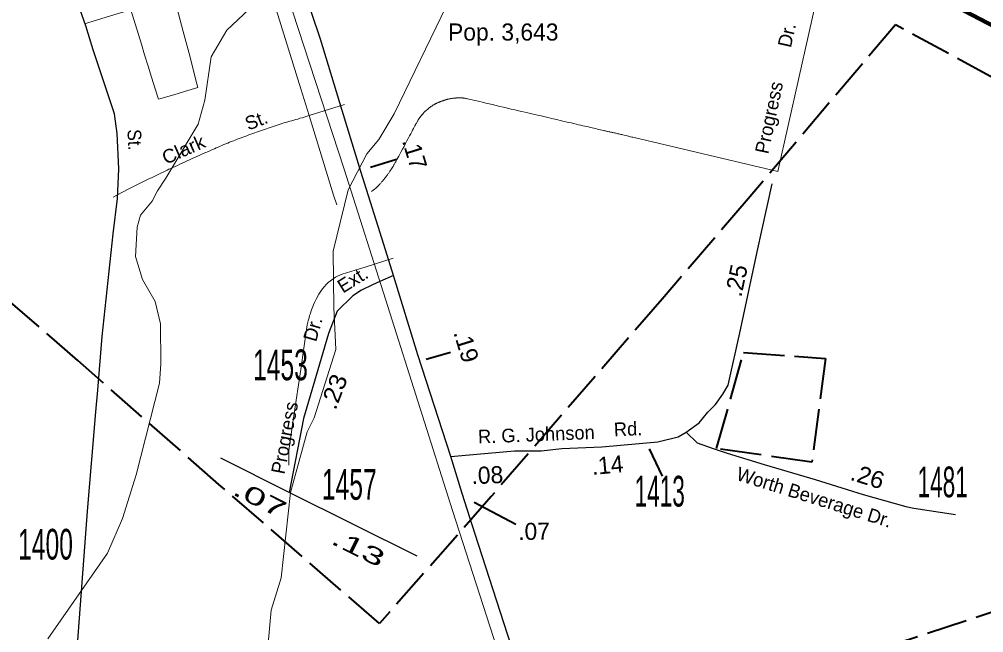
# Model space of a CAD drawing. Extents: x 676362 to 747233, y 58102 to 109454.
# Drawn here: x 707762 to 709174, y 87751 to 88650 of the extents above; entities that cross this region are included whole.
import ezdxf
from ezdxf.enums import TextEntityAlignment as Align

# ---------------------------------------------------------------- set-up
doc = ezdxf.new("R2010")
doc.units = 0
doc.header["$LTSCALE"] = 10
doc.linetypes.add('DASH_DOUBLE_DOT', pattern=[9.2, 5, -1.2, 0.3, -1.2, 0.3, -1.2])
doc.linetypes.add('LONG_DASHED', pattern=[7.5, 6, -1.5])
for name, color, linetype, lineweight in [('10', 7, 'Continuous', 13), ('11', 7, 'Continuous', 40), ('17', 7, 'Continuous', 40), ('28', 7, 'Continuous', 120), ('32', 7, 'Continuous', 25), ('35', 7, 'Continuous', 13), ('44', 7, 'Continuous', 13), ('48', 7, 'LONG_DASHED', 40), ('49', 7, 'LONG_DASHED', 40), ('59', 7, 'DASH_DOUBLE_DOT', 13), ('8', 7, 'Continuous', 25), ('9', 7, 'Continuous', 13)]:
    doc.layers.add(name, color=color, linetype=linetype, lineweight=lineweight)

msp = doc.modelspace()

# ---------------------------------------------------------------- linework, layer by layer
at = {"layer": '11'}
msp.add_line((708704.16, 87980.53), (708685.31, 88020.27), dxfattribs=at)
at = {"layer": '17'}
for p, q in [((708314.39, 88444.45), (708276.47, 88432.38)), ((708393.47, 88161.72), (708357.99, 88151.14)), ((708489.44, 87909.65), (708428.5, 87941.83))]:
    msp.add_line(p, q, dxfattribs=at)
at = {"layer": '28'}
msp.add_lwpolyline([(709234.88, 88615.54), (709135.48, 88667.58), (709082.56, 88695.47), (709014.44, 88729.56), (708946.61, 88763.48), (708909.18, 88785.11), (708820.6, 88827.8), (708696.92, 88895.05), (708577.64, 88953.52), (708513.32, 88989.77), (708463.61, 89010.24), (708431.14, 89028.22), (708407.79, 89044.4), (708381.9, 89061.07), (708362.17, 89084.29), (708339.53, 89107.28), (708326.65, 89131.68), (708304.04, 89202.2), (708277.05, 89284.75), (708253.15, 89362.52), (708220.62, 89459.66)], dxfattribs=at)
at = {"layer": '32'}
msp.add_line((708310.07, 88274.41), (708290.15, 88265.28), dxfattribs=at)
for points in [[(708310.07, 88274.41), (708296.16, 88319.63), (708262.3, 88426.52), (708235.13, 88515.86), (708203.06, 88620.41), (708164.11, 88737), (708141.44, 88816.62), (708120.63, 88884.71), (708094.86, 88966.7), (708068.49, 89048.68), (708044.54, 89138.05), (708020, 89218.34), (707996.4, 89288.24), (707967.14, 89383.16)], [(707845.17, 87700.3), (707861.88, 87929.03), (707874.38, 88074.77), (707877.06, 88106.46), (707883.69, 88185.18), (707899.93, 88335.26), (707906.17, 88387.13), (707908.14, 88430.42), (707905.79, 88482.14), (707901.82, 88511.39), (707891.14, 88543.57), (707870.49, 88604.97), (707859.78, 88640.25), (707837.79, 88702.79), (707811.99, 88785.39), (707785.64, 88864.36), (707760.43, 88947.58), (707735.38, 89026.61), (707708.31, 89108.55), (707680.67, 89197.28), (707653.42, 89282.24)], [(708738.57, 88044.56), (708757.63, 88058.65), (708770.51, 88074.16), (708781.81, 88085.47), (708792.58, 88100.45), (708800.39, 88113.65), (708818.47, 88194.89), (708842.93, 88309.1), (708864.86, 88408.5)], [(708290.15, 88265.28), (708279.51, 88260.4), (708263.25, 88252.95), (708250.46, 88244.68), (708227.86, 88222.25), (708215.14, 88189.13), (708204.31, 88152.58), (708178.61, 88064.58), (708157.64, 87956.27)], [(708394.21, 88009.06), (708345.9, 88157.97), (708310.07, 88274.41)], [(708394.21, 88009.06), (708410.25, 88010.54), (708487.26, 88017.43), (708526.64, 88017.43), (708556.68, 88020.68), (708615.45, 88023.52), (708697.04, 88030.83), (708727.08, 88037.73), (708738.57, 88044.56)], [(708738.57, 88044.56), (708754.87, 88029.3), (708778.33, 88020.72), (708798.65, 88014.03), (708852.74, 87997.27), (708927.64, 87975.2), (708997.75, 87953.26), (709060.43, 87935.74), (709072.26, 87933.6), (709133.23, 87924.31)], [(708345.05, 87863.18), (708157.64, 87956.27), (708057.51, 88006.64)], [(709189.8, 85484.08), (709152.85, 85595.84), (709077.24, 85844.3), (708983.48, 86144.46), (708893.65, 86431.27), (708805.63, 86707.65), (708722.56, 86972.62), (708631.94, 87264.29), (708544.52, 87540.7), (708535.26, 87569.35), (708429.98, 87895.37), (708410.69, 87955.09), (708394.21, 88009.06)]]:
    msp.add_lwpolyline(points, dxfattribs=at)
for centre, start, end in [((708799.26, 88013.54), 71.1654, 75.31593), ((708990.09, 87954.68), 251.9786, 254.83949)]:
    msp.add_arc(centre, 0.1, start, end, dxfattribs=at)
at = {"layer": '35'}
msp.add_line((708238.5, 88524.77), (708186.56, 88508.61), dxfattribs=at)
for points in [[(708872.94, 88426.77), (708872.94, 88426.84), (708948.44, 88764.34)], [(708119.69, 88725.44), (708138.62, 88664.08), (708174.44, 88547.88), (708186.56, 88508.61)], [(707988.62, 88683.84), (708002.31, 88631.96), (708010.81, 88599.69), (708022.25, 88555), (708023.69, 88549.56), (708004.19, 88544.02), (707988.56, 88539.2), (707969.31, 88533.5), (707965.88, 88532.49), (707961.38, 88547.58), (707956.06, 88564.72), (707951.06, 88580.88), (707945.81, 88597.82), (707941, 88613.3), (707925.56, 88663.43)], [(707925.56, 88663.43), (707900.44, 88656.08), (707857.56, 88643.23)], [(708410.94, 88534.43), (708410.19, 88534.48), (708409.44, 88534.52), (708408.69, 88534.54), (708407.88, 88534.55), (708407.19, 88534.56), (708405.81, 88534.56), (708405.12, 88534.55), (708404.5, 88534.54), (708403.88, 88534.51), (708403.25, 88534.48), (708402.56, 88534.45), (708401.94, 88534.41), (708401.25, 88534.34), (708400.56, 88534.29), (708399.88, 88534.23), (708399.19, 88534.16), (708398.5, 88534.07), (708397.75, 88533.98), (708397.06, 88533.89), (708396.31, 88533.79), (708395.56, 88533.67), (708394.81, 88533.54), (708393.94, 88533.41), (708393.19, 88533.27), (708392.44, 88533.12), (708391.69, 88532.97), (708390.94, 88532.8), (708390.12, 88532.64), (708389.44, 88532.47), (708388.75, 88532.3), (708388.06, 88532.12), (708387.5, 88531.95), (708386.88, 88531.77), (708385.62, 88531.39), (708384.5, 88531.02), (708383.88, 88530.82), (708383.31, 88530.62), (708382.69, 88530.42), (708382.06, 88530.21), (708381.44, 88529.99), (708380.88, 88529.77), (708380.25, 88529.55), (708379.62, 88529.3), (708378.94, 88529.05), (708378.31, 88528.8), (708377.75, 88528.53), (708376.38, 88527.95), (708375.75, 88527.66), (708374.38, 88527.05), (708373.69, 88526.73), (708373.06, 88526.42), (708372.38, 88526.1), (708371, 88525.43), (708370.44, 88525.1), (708369.75, 88524.76), (708369.12, 88524.41), (708368.5, 88524.06), (708367.88, 88523.71), (708367.31, 88523.35), (708366.75, 88522.99), (708366.12, 88522.62), (708365.62, 88522.24), (708365.06, 88521.85), (708364.56, 88521.46), (708364, 88521.05), (708363.5, 88520.63), (708362.94, 88520.2), (708362.44, 88519.77), (708361.88, 88519.34), (708361.31, 88518.91), (708360.81, 88518.47), (708360.25, 88518.03), (708359.81, 88517.6), (708358.31, 88516.29), (708357.81, 88515.84), (708357.31, 88515.38), (708356.75, 88514.91), (708356.31, 88514.42), (708355.75, 88513.91), (708355.31, 88513.39), (708354.81, 88512.87), (708354.31, 88512.34), (708353.81, 88511.82), (708353.31, 88511.31), (708352.94, 88510.83), (708352.5, 88510.38), (708352.19, 88509.95), (708351.81, 88509.55), (708351.5, 88509.16), (708351.19, 88508.78), (708350.88, 88508.41)], [(708872.94, 88426.77), (708662.44, 88476.36), (708660.81, 88476.79), (708659.12, 88477.2), (708657.44, 88477.63), (708655.88, 88478.05), (708654.19, 88478.45), (708652.56, 88478.87), (708650.88, 88479.26), (708647.75, 88480.01), (708646.19, 88480.37), (708644.62, 88480.72), (708643.19, 88481.06), (708641.75, 88481.39), (708640.31, 88481.7), (708638.94, 88482.01), (708637.62, 88482.3), (708636.38, 88482.6), (708635.06, 88482.88), (708633.81, 88483.14), (708632.69, 88483.41), (708631.5, 88483.66), (708630.31, 88483.91), (708629.19, 88484.17), (708628.12, 88484.41), (708627, 88484.66), (708625.81, 88484.92), (708624.69, 88485.19), (708623.5, 88485.46), (708622.12, 88485.77), (708620.62, 88486.1), (708619.06, 88486.47), (708617.31, 88486.87), (708615.38, 88487.31), (708613.31, 88487.8), (708611.06, 88488.32), (708608.69, 88488.88), (708606.25, 88489.45), (708603.69, 88490.04), (708601.06, 88490.65), (708598.5, 88491.26), (708595.81, 88491.88), (708593.12, 88492.5), (708590.31, 88493.14), (708587.44, 88493.81), (708584.44, 88494.52), (708581.25, 88495.25), (708577.88, 88496.02), (708574.31, 88496.84), (708570.5, 88497.73), (708566.56, 88498.66), (708562.44, 88499.6), (708558.38, 88500.53), (708554.44, 88501.46), (708550.62, 88502.34), (708547.06, 88503.16), (708543.81, 88503.9), (708541, 88504.55), (708538.56, 88505.12), (708536.38, 88505.63), (708534.31, 88506.11), (708532.44, 88506.56), (708530.44, 88507.02), (708528.38, 88507.5), (708526.19, 88508.02), (708523.62, 88508.6), (708520.88, 88509.25), (708517.88, 88509.96), (708514.5, 88510.74), (708510.88, 88511.59), (708506.88, 88512.52), (708502.62, 88513.52), (708498.06, 88514.59), (708493.06, 88515.74), (708488, 88516.95), (708482.56, 88518.21), (708477.06, 88519.51), (708471.5, 88520.81), (708466.06, 88522.11), (708460.56, 88523.39), (708455.25, 88524.64), (708450.12, 88525.84), (708445.25, 88526.98), (708440.56, 88528.06), (708436.31, 88529.07), (708432.38, 88529.99), (708428.75, 88530.82), (708425.56, 88531.56), (708422.81, 88532.2), (708420.56, 88532.72), (708418.62, 88533.15), (708417.12, 88533.49), (708415.81, 88533.75), (708414.75, 88533.95), (708413.94, 88534.1), (708413.19, 88534.21), (708412.38, 88534.3), (708411.62, 88534.38), (708410.94, 88534.43)], [(708186.56, 88508.61), (708176.31, 88505.42), (708173.25, 88504.62), (708170, 88503.53), (708167.12, 88502.73), (708161.25, 88501.12), (708158.44, 88500.3), (708155.5, 88499.47), (708152.62, 88498.62), (708149.81, 88497.75), (708146.94, 88496.86), (708144.12, 88495.95), (708141.19, 88495.03), (708138.31, 88494.09), (708135.44, 88493.16), (708132.56, 88492.21), (708129.69, 88491.26), (708126.81, 88490.3), (708124, 88489.33), (708121.06, 88488.36), (708118.25, 88487.38), (708115.44, 88486.38), (708112.62, 88485.37), (708109.75, 88484.34), (708106.94, 88483.3), (708104, 88482.27), (708101.19, 88481.22), (708098.38, 88480.17), (708095.5, 88479.12), (708092.69, 88478.07), (708086.94, 88475.96), (708084.12, 88474.89), (708081.31, 88473.81), (708078.5, 88472.74), (708075.75, 88471.64), (708072.94, 88470.54), (708070.12, 88469.41), (708067.38, 88468.29), (708064.56, 88467.15), (708061.75, 88465.99), (708059, 88464.84), (708056.19, 88463.66), (708053.44, 88462.49), (708050.62, 88461.3), (708047.88, 88460.11), (708045.12, 88458.9), (708042.31, 88457.68), (708036.81, 88455.23), (708034, 88453.98), (708028.5, 88451.49), (708025.69, 88450.24), (708022.38, 88448.76), (708018.81, 88447.15), (708015.25, 88445.51), (708011.56, 88443.85), (708007.94, 88442.18), (708004.25, 88440.52), (708000.69, 88438.89), (707997.19, 88437.27), (707993.75, 88435.69), (707990.38, 88434.16), (707987.19, 88432.68), (707984.25, 88431.26), (707981.31, 88429.91), (707978.56, 88428.58), (707975.69, 88427.22), (707972.75, 88425.77), (707969.44, 88424.17), (707965.81, 88422.38), (707961.62, 88420.32), (707956.69, 88417.96), (707951.12, 88415.26), (707945.19, 88412.36), (707939.19, 88409.43), (707933.5, 88406.65), (707928.44, 88404.18), (707924.44, 88402.2), (707921.75, 88400.94), (707905.31, 88392.2), (707900.44, 88389.59), (707899.62, 88389.21)], [(708186.56, 88508.61), (708222.12, 88392.2), (708227.25, 88377.94)], [(708350.88, 88508.41), (708350.62, 88508.04), (708350.31, 88507.65), (708349.94, 88507.24), (708349.62, 88506.8), (708349.25, 88506.34), (708348.88, 88505.85), (708348.44, 88505.34), (708348.06, 88504.81), (708347.69, 88504.25), (708347.31, 88503.68), (708346.94, 88503.09), (708346.56, 88502.47), (708346.12, 88501.82), (708345.75, 88501.12), (708345.25, 88500.36), (708344.75, 88499.51), (708344.19, 88498.55), (708343.69, 88497.48), (708343, 88496.27), (708342.19, 88494.91), (708341.44, 88493.37), (708340.56, 88491.62), (708339.5, 88489.62), (708338.25, 88487.38), (708336.94, 88484.84), (708335.44, 88482), (708333.75, 88478.8), (708331.88, 88475.26), (708329.88, 88471.45), (708327.75, 88467.49), (708325.62, 88463.49), (708323.5, 88459.55), (708321.44, 88455.77), (708319.56, 88452.27), (708317.94, 88449.16), (708316.44, 88446.5), (708315.25, 88444.29), (708314.25, 88442.45), (708313.44, 88440.94), (708312.75, 88439.68), (708312.12, 88438.64), (708311.69, 88437.76), (708311.19, 88436.95), (708310.75, 88436.21), (708310.38, 88435.51), (708310, 88434.85), (708309.62, 88434.23), (708309.31, 88433.66), (708308.94, 88433.14), (708308.69, 88432.68), (708308.44, 88432.27), (708308.25, 88431.91), (708308, 88431.6), (708307.88, 88431.3), (708307.62, 88431.02), (708307.44, 88430.72), (708307.25, 88430.38), (708306.94, 88429.98), (708306.62, 88429.53), (708306.31, 88428.99), (708305.88, 88428.38), (708305.44, 88427.69), (708304.94, 88426.95), (708304.31, 88426.16), (708303.81, 88425.31), (708303.19, 88424.45), (708302.56, 88423.56), (708301.88, 88422.66), (708301.25, 88421.73), (708300.56, 88420.81), (708299.88, 88419.87), (708299.06, 88418.92), (708298.38, 88417.97), (708297.56, 88417.01), (708296.06, 88415.09), (708295.19, 88414.12), (708294.44, 88413.18), (708293.62, 88412.26), (708292.81, 88411.37), (708292.12, 88410.52), (708291.44, 88409.72), (708290.75, 88408.98), (708290.19, 88408.3), (708289.62, 88407.7), (708289.12, 88407.13), (708288.62, 88406.61), (708288.25, 88406.13), (708287.81, 88405.68), (708287.44, 88405.26), (708287.06, 88404.84), (708286.69, 88404.44), (708286.12, 88403.98), (708285.5, 88403.44), (708284.75, 88402.73), (708283.62, 88401.81), (708282.19, 88400.64), (708280.31, 88399.17), (708278, 88397.32)], [(708156.88, 87996.56), (708156.81, 88018.14), (708162.69, 88058.83), (708167.56, 88091.77), (708174.38, 88136.52), (708178.75, 88167.84), (708184, 88202.01), (708185.31, 88207.85), (708186.56, 88212.48), (708187.38, 88215.84), (708188, 88217.88), (708190.19, 88224.12), (708192.88, 88231.2), (708194.44, 88234.75), (708197, 88239.8), (708200.94, 88246.78), (708203.75, 88251.14), (708206.38, 88254.9), (708208.81, 88257.78), (708212.31, 88261.57), (708214.56, 88263.88), (708217.75, 88266.49), (708221.69, 88269.55), (708225.12, 88271.67), (708228.31, 88273.29), (708231.5, 88274.86), (708234.94, 88276.02), (708254.12, 88281.97), (708268.94, 88286.6), (708309.88, 88299.48)]]:
    msp.add_lwpolyline(points, dxfattribs=at)
at = {"layer": '44'}
msp.add_lwpolyline([(706786.05, 92998.2), (706895.58, 92646.37), (707030.81, 92211.93), (707142.72, 91863.3), (707250.98, 91513.21), (707366.58, 91154.82), (707468.38, 90833.98), (707557.87, 90533.16), (707643.11, 90286.59), (707679.67, 90172.31), (707755.07, 89934.15), (707830.45, 89703.98), (707930.4, 89394.18), (708000.06, 89179.69), (708070.57, 88951.13), (708154.18, 88687.49), (708237.75, 88429.94), (708301.78, 88228.73), (708396.79, 87929.83), (708486.59, 87651.62)], dxfattribs=at)
msp.add_lwpolyline([(706786.05, 92998.2), (706895.58, 92646.37), (707030.81, 92211.93), (707142.72, 91863.3), (707250.98, 91513.21), (707366.58, 91154.82), (707468.38, 90833.98), (707557.87, 90533.16), (707643.11, 90286.59), (707679.67, 90172.31), (707755.07, 89934.15), (707830.45, 89703.98), (707930.4, 89394.18), (708000.06, 89179.69), (708070.57, 88951.13), (708154.18, 88687.49), (708237.75, 88429.94), (708301.78, 88228.73), (708396.79, 87929.83), (708486.59, 87651.62)], dxfattribs=at)
at = {"layer": '48'}
for points in [[(708289.91, 87764.42), (708054.62, 87968.34), (707847.81, 88149.77), (707471.65, 88476.64), (707252.85, 88667.06), (707008.97, 88877.42), (706825.47, 89039.09), (706581.94, 89250.08), (706579.52, 89252.5)], [(709045.22, 88641.57), (708829.41, 88386.67), (708703.53, 88239.73), (708453.26, 87950.35), (708289.91, 87764.42)], [(711123.18, 88534.35), (709584.27, 88348.86), (709045.22, 88641.57)]]:
    msp.add_lwpolyline(points, dxfattribs=at)
for points in [[(706670.05, 86952.31), (710398.79, 88180.82), (710627.31, 83581.99), (707978.23, 82770.03), (707973.39, 82777.7)], [(708942.83, 88152.91), (708922.87, 88000.87), (708783.41, 88020.81), (708822.79, 88161.48)]]:
    msp.add_lwpolyline(points, close=True, dxfattribs=at)
at = {"layer": '49'}
for points in [[(708289.91, 87764.42), (708054.62, 87968.34), (707847.81, 88149.77), (707471.65, 88476.64), (707252.85, 88667.06), (707008.97, 88877.42), (706825.47, 89039.09), (706581.94, 89250.08), (706579.52, 89252.5)], [(709045.22, 88641.57), (708829.41, 88386.67), (708703.53, 88239.73), (708453.26, 87950.35), (708289.91, 87764.42)], [(711123.18, 88534.35), (709584.27, 88348.86), (709045.22, 88641.57)]]:
    msp.add_lwpolyline(points, dxfattribs=at)
for points in [[(706670.05, 86952.31), (710398.79, 88180.82), (710627.31, 83581.99), (707978.23, 82770.03), (707973.39, 82777.7)], [(708942.83, 88152.91), (708922.87, 88000.87), (708783.41, 88020.81), (708822.79, 88161.48)]]:
    msp.add_lwpolyline(points, close=True, dxfattribs=at)
at = {"layer": '59', "linetype": 'Continuous'}
for points in [[(708115.06, 87605.34), (708130.88, 87784.02), (708145.5, 87831.6), (708159.56, 87956.2), (708183.94, 88045.2), (708194, 88065.6), (708225.69, 88165.91), (708222.62, 88226.79), (708221.75, 88309.77), (708243.69, 88399.68), (708271.12, 88452.77), (708288.5, 88473.48), (708311.06, 88511.39), (708387.88, 88669.49), (708404.94, 88749.2), (708393.69, 88849.77), (708372.62, 88912.96), (708362.56, 88918.56)], [(707803.81, 87741.98), (707891.31, 87867.49), (707913.56, 87918.4), (707933.38, 87982.2), (707967.5, 88116.6), (707969.69, 88144.7), (707969.06, 88203.68), (707961.12, 88236.38), (707942.81, 88268.66), (707932.5, 88302.25), (707934.62, 88345.34), (707939.5, 88362.55), (707956.88, 88383.25), (707964.5, 88398.55), (707977, 88417.07), (708024.25, 88495.98), (708034, 88531.38), (708043.44, 88594.75), (708066, 88633.66), (708131.19, 88695.28)]]:
    msp.add_lwpolyline(points, dxfattribs=at)

# ---------------------------------------------------------------- texts
at = {"layer": '10'}
for s, rotation, p in [('Dr.', 77.439, (708895.93, 88624.43)), ('Progress', 78.145, (708869.87, 88503.69)), ('St.', 21.433, (708112.92, 88492.41))]:
    msp.add_text(s, height=20, rotation=rotation, dxfattribs=at).set_placement(p, align=Align.CENTER)
at = {"layer": '10', "width": 1.05}
msp.add_text('Clark', height=20, rotation=23.827, dxfattribs=at).set_placement((708006.73, 88449.66), align=Align.CENTER)
at = {"layer": '11', "width": 0.95}
msp.add_text('St.', height=20, rotation=272.61, dxfattribs=at).set_placement((707921.23, 88472.64), align=Align.CENTER)
at = {"layer": '11'}
for s, rotation, p in [('Ext.', 31.857, (708255.67, 88259.84)), ('Dr.', 73.716, (708201.72, 88193.21)), ('Progress', 79.041, (708160.62, 88034.72)), ('R. G. Johnson', 2.281, (708519.78, 88031.49)), ('Rd.', 2.364, (708654.05, 88039.57)), ('Worth Beverage Dr.', 342.62, (708923.54, 87939.81))]:
    msp.add_text(s, height=20, rotation=rotation, dxfattribs=at).set_placement(p, align=Align.CENTER)
at = {"layer": '17'}
for s, rotation, p in [('.17', 287.104, (708329.33, 88449.26)), ('.25', 77.91, (708824.35, 88264.41)), ('.14', 5.12, (708624.66, 87984.18)), ('.08', 2.189, (708448.06, 87969.45)), ('.07', 0.98, (708516.21, 87887.03))]:
    msp.add_text(s, height=25, rotation=rotation, dxfattribs=at).set_placement(p, align=Align.CENTER)
for s, rotation, width, p in [('.19', 287.104, 1.05, (708404.82, 88167.47)), ('.23', 68.99, 1.1, (708234.48, 88099.81)), ('.26', 342.621, 1.05, (709000.8, 87968.02)), ('.07', 333.296, 1.75, (708109.05, 87935.94)), ('.13', 333.586, 1.75, (708253.26, 87864.11))]:
    msp.add_text(s, height=25, rotation=rotation, dxfattribs=dict(at, width=width)).set_placement(p, align=Align.CENTER)
at = {"layer": '8'}
for s, width, p in [('1453', 0.6, (708144.65, 88120.87)), ('1457', 0.6, (708245.43, 87945.75)), ('1481', 0.55, (709114.36, 87949.42)), ('1413', 0.55, (708700.02, 87935.84)), ('1400', 0.6, (707800.62, 87858.09))]:
    msp.add_text(s, height=45, dxfattribs=dict(at, width=width)).set_placement(p, align=Align.CENTER)
at = {"layer": '9'}
msp.add_text('Pop. 3,643', height=25, dxfattribs=at).set_placement((708470.94, 88618.51), align=Align.CENTER)

doc.saveas('drawing.dxf')
